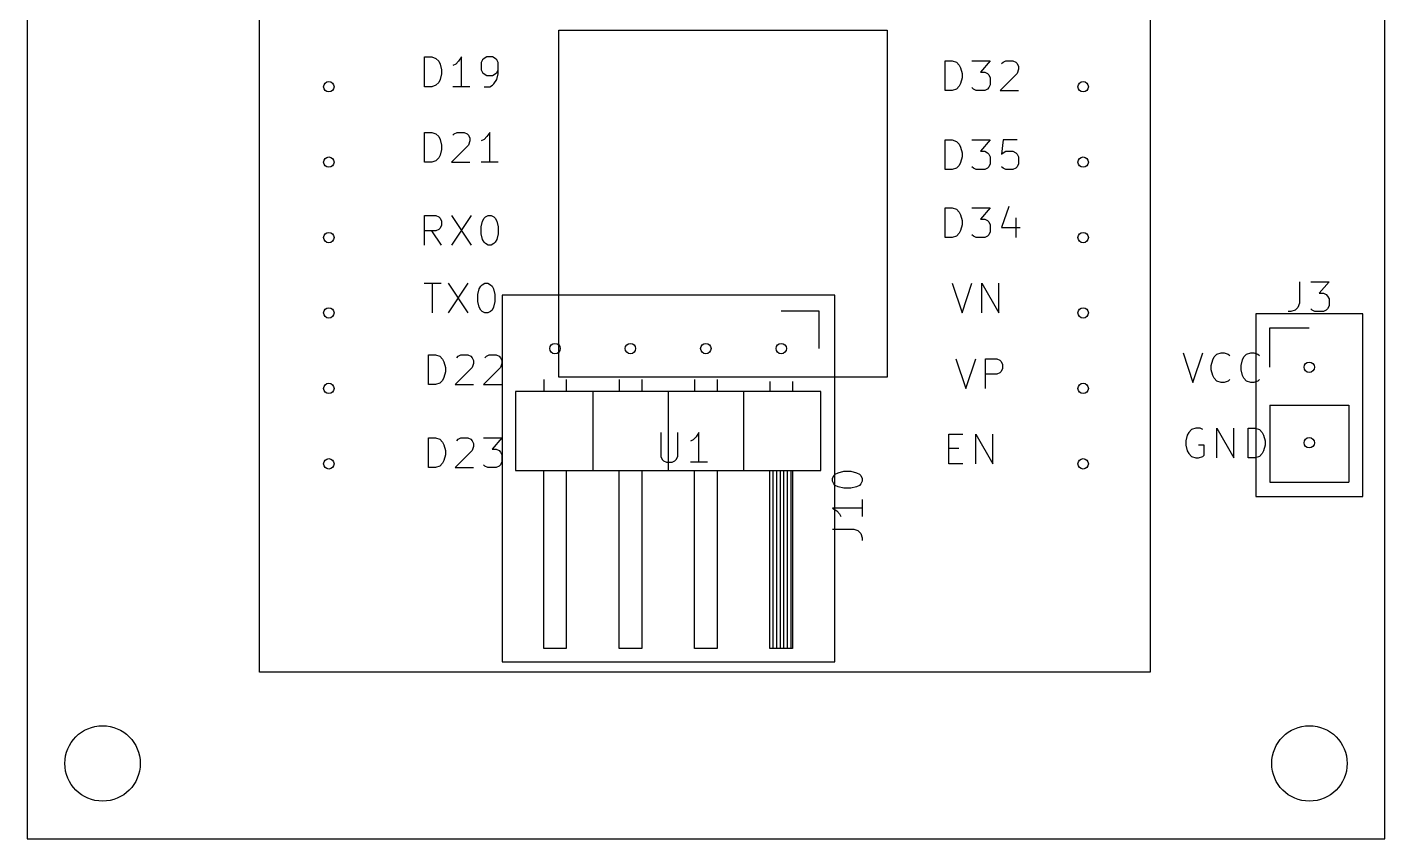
# Model space of a CAD drawing. Extents: x 0 to 45.7, y -62.2 to 0.
# Drawn here: x 0.01 to 45.73, y -62.23 to -34.9 of the extents above; entities that cross this region are included whole.
import ezdxf

# ---------------------------------------------------------------- set-up
doc = ezdxf.new("R2010")
doc.units = 0
doc.layers.add('BLACK', color=7, linetype='CONTINUOUS')

msp = doc.modelspace()

# ---------------------------------------------------------------- linework, layer by layer
at = {"layer": 'BLACK', "linetype": 'CONTINUOUS'}
for p, q in [((0.005, 0), (0.005, -62.23)), ((45.725, -62.23), (45.725, 0)), ((7.825, -56.620429), (7.825, -6.620429)), ((37.825, -6.620429), (37.825, -56.620429)), ((17.912, -34.995429), (28.961, -34.995429)), ((17.912, -46.679429), (17.912, -34.995429)), ((28.961, -34.995429), (28.961, -46.679429)), ((13.389884, -36.899848), (13.389884, -35.899848)), ((13.389884, -35.899848), (13.627979, -35.899848)), ((13.627979, -35.899848), (13.770836, -35.947467)), ((13.770836, -35.947467), (13.866074, -36.042705)), ((13.866074, -36.042705), (13.913693, -36.137943)), ((14.532741, -36.042705), (14.437503, -36.137943)), ((14.627979, -35.899848), (14.532741, -36.042705)), ((14.627979, -36.899848), (14.627979, -35.899848)), ((15.342265, -35.995086), (15.294646, -36.090324)), ((15.294646, -36.090324), (15.294646, -36.328419)), ((15.389884, -35.947467), (15.342265, -35.995086)), ((15.485122, -35.899848), (15.389884, -35.947467)), ((15.675598, -35.899848), (15.485122, -35.899848)), ((15.770836, -35.947467), (15.675598, -35.899848)), ((15.818455, -35.995086), (15.770836, -35.947467)), ((15.866074, -36.090324), (15.818455, -35.995086)), ((15.866074, -36.471276), (15.866074, -36.090324)), ((30.915884, -37.026848), (30.915884, -36.026848)), ((30.915884, -36.026848), (31.153979, -36.026848)), ((31.153979, -36.026848), (31.296836, -36.074467)), ((31.296836, -36.074467), (31.392074, -36.169705)), ((31.820646, -36.026848), (32.439693, -36.026848)), ((32.439693, -36.026848), (32.10636, -36.4078)), ((32.820646, -36.122086), (32.868265, -36.074467)), ((32.868265, -36.074467), (32.963503, -36.026848)), ((32.963503, -36.026848), (33.201598, -36.026848)), ((33.201598, -36.026848), (33.296836, -36.074467)), ((33.296836, -36.074467), (33.344455, -36.122086)), ((13.913693, -36.137943), (13.961312, -36.328419)), ((13.961312, -36.471276), (13.913693, -36.661752)), ((13.961312, -36.328419), (13.961312, -36.471276)), ((14.437503, -36.137943), (14.342265, -36.185562)), ((15.294646, -36.328419), (15.342265, -36.423657)), ((15.342265, -36.423657), (15.389884, -36.471276)), ((15.389884, -36.471276), (15.485122, -36.518895)), ((15.485122, -36.518895), (15.675598, -36.518895)), ((15.675598, -36.518895), (15.770836, -36.471276)), ((15.770836, -36.471276), (15.818455, -36.423657)), ((15.818455, -36.423657), (15.866074, -36.328419)), ((15.818455, -36.661752), (15.866074, -36.471276)), ((31.392074, -36.169705), (31.439693, -36.264943)), ((31.439693, -36.264943), (31.487312, -36.455419)), ((31.487312, -36.455419), (31.487312, -36.598276)), ((32.10636, -36.4078), (32.249217, -36.4078)), ((32.249217, -36.4078), (32.344455, -36.455419)), ((32.344455, -36.455419), (32.392074, -36.503038)), ((32.392074, -36.503038), (32.439693, -36.598276)), ((33.344455, -36.455419), (32.773027, -37.026848)), ((33.344455, -36.122086), (33.392074, -36.217324)), ((33.392074, -36.312562), (33.344455, -36.455419)), ((33.392074, -36.217324), (33.392074, -36.312562)), ((13.627979, -36.899848), (13.389884, -36.899848)), ((13.770836, -36.852229), (13.627979, -36.899848)), ((13.866074, -36.75699), (13.770836, -36.852229)), ((13.913693, -36.661752), (13.866074, -36.75699)), ((14.913693, -36.899848), (14.342265, -36.899848)), ((15.389884, -36.899848), (15.58036, -36.899848)), ((15.58036, -36.899848), (15.675598, -36.852229)), ((15.675598, -36.852229), (15.723217, -36.804609)), ((15.723217, -36.804609), (15.818455, -36.661752)), ((31.153979, -37.026848), (30.915884, -37.026848)), ((31.296836, -36.979229), (31.153979, -37.026848)), ((31.392074, -36.88399), (31.296836, -36.979229)), ((31.439693, -36.788752), (31.392074, -36.88399)), ((31.487312, -36.598276), (31.439693, -36.788752)), ((31.868265, -36.979229), (31.820646, -36.931609)), ((31.963503, -37.026848), (31.868265, -36.979229)), ((32.249217, -37.026848), (31.963503, -37.026848)), ((32.344455, -36.979229), (32.249217, -37.026848)), ((32.392074, -36.931609), (32.344455, -36.979229)), ((32.439693, -36.836371), (32.392074, -36.931609)), ((32.439693, -36.598276), (32.439693, -36.836371)), ((32.773027, -37.026848), (33.392074, -37.026848)), ((13.389884, -39.439848), (13.389884, -38.439848)), ((13.389884, -38.439848), (13.627979, -38.439848)), ((13.627979, -38.439848), (13.770836, -38.487467)), ((13.770836, -38.487467), (13.866074, -38.582705)), ((13.866074, -38.582705), (13.913693, -38.677943)), ((13.913693, -38.677943), (13.961312, -38.868419)), ((14.342265, -38.535086), (14.389884, -38.487467)), ((14.389884, -38.487467), (14.485122, -38.439848)), ((14.485122, -38.439848), (14.723217, -38.439848)), ((14.723217, -38.439848), (14.818455, -38.487467)), ((14.818455, -38.487467), (14.866074, -38.535086)), ((14.866074, -38.535086), (14.913693, -38.630324)), ((14.913693, -38.725562), (14.866074, -38.868419)), ((14.913693, -38.630324), (14.913693, -38.725562)), ((15.389884, -38.677943), (15.294646, -38.725562)), ((15.485122, -38.582705), (15.389884, -38.677943)), ((15.58036, -38.439848), (15.485122, -38.582705)), ((15.58036, -39.439848), (15.58036, -38.439848)), ((30.915884, -39.693848), (30.915884, -38.693848)), ((30.915884, -38.693848), (31.153979, -38.693848)), ((31.153979, -38.693848), (31.296836, -38.741467)), ((31.296836, -38.741467), (31.392074, -38.836705)), ((31.392074, -38.836705), (31.439693, -38.931943)), ((31.820646, -38.693848), (32.439693, -38.693848)), ((32.439693, -38.693848), (32.10636, -39.0748)), ((32.868265, -38.693848), (32.820646, -39.170038)), ((33.344455, -38.693848), (32.868265, -38.693848)), ((13.866074, -39.29699), (13.770836, -39.392229)), ((13.913693, -39.201752), (13.866074, -39.29699)), ((13.961312, -39.011276), (13.913693, -39.201752)), ((13.961312, -38.868419), (13.961312, -39.011276)), ((14.866074, -38.868419), (14.294646, -39.439848)), ((31.439693, -38.931943), (31.487312, -39.122419)), ((31.487312, -39.265276), (31.439693, -39.455752)), ((31.487312, -39.122419), (31.487312, -39.265276)), ((32.10636, -39.0748), (32.249217, -39.0748)), ((32.249217, -39.0748), (32.344455, -39.122419)), ((32.344455, -39.122419), (32.392074, -39.170038)), ((32.392074, -39.170038), (32.439693, -39.265276)), ((32.439693, -39.265276), (32.439693, -39.503371)), ((32.820646, -39.170038), (32.868265, -39.122419)), ((32.868265, -39.122419), (32.963503, -39.0748)), ((32.963503, -39.0748), (33.201598, -39.0748)), ((33.201598, -39.0748), (33.296836, -39.122419)), ((33.296836, -39.122419), (33.344455, -39.170038)), ((33.344455, -39.170038), (33.392074, -39.265276)), ((33.392074, -39.265276), (33.392074, -39.503371)), ((13.627979, -39.439848), (13.389884, -39.439848)), ((13.770836, -39.392229), (13.627979, -39.439848)), ((14.294646, -39.439848), (14.913693, -39.439848)), ((15.866074, -39.439848), (15.294646, -39.439848)), ((31.153979, -39.693848), (30.915884, -39.693848)), ((31.296836, -39.646229), (31.153979, -39.693848)), ((31.392074, -39.55099), (31.296836, -39.646229)), ((31.439693, -39.455752), (31.392074, -39.55099)), ((31.868265, -39.646229), (31.820646, -39.598609)), ((31.963503, -39.693848), (31.868265, -39.646229)), ((32.249217, -39.693848), (31.963503, -39.693848)), ((32.344455, -39.646229), (32.249217, -39.693848)), ((32.392074, -39.598609), (32.344455, -39.646229)), ((32.439693, -39.503371), (32.392074, -39.598609)), ((32.868265, -39.646229), (32.820646, -39.598609)), ((32.963503, -39.693848), (32.868265, -39.646229)), ((33.201598, -39.693848), (32.963503, -39.693848)), ((33.296836, -39.646229), (33.201598, -39.693848)), ((33.344455, -39.598609), (33.296836, -39.646229)), ((33.392074, -39.503371), (33.344455, -39.598609)), ((30.915884, -41.979848), (30.915884, -40.979848)), ((30.915884, -40.979848), (31.153979, -40.979848)), ((31.153979, -40.979848), (31.296836, -41.027467)), ((31.296836, -41.027467), (31.392074, -41.122705)), ((31.392074, -41.122705), (31.439693, -41.217943)), ((31.820646, -40.979848), (32.439693, -40.979848)), ((32.439693, -40.979848), (32.10636, -41.3608)), ((33.058741, -40.932229), (32.820646, -41.646514)), ((13.389884, -42.233848), (13.389884, -41.233848)), ((13.389884, -41.233848), (13.770836, -41.233848)), ((13.770836, -41.233848), (13.866074, -41.281467)), ((13.866074, -41.281467), (13.913693, -41.329086)), ((13.913693, -41.329086), (13.961312, -41.424324)), ((13.961312, -41.567181), (13.913693, -41.662419)), ((13.961312, -41.424324), (13.961312, -41.567181)), ((14.294646, -41.233848), (14.961312, -42.233848)), ((14.961312, -41.233848), (14.294646, -42.233848)), ((15.294646, -41.6148), (15.342265, -41.424324)), ((15.342265, -41.424324), (15.389884, -41.329086)), ((15.389884, -41.329086), (15.437503, -41.281467)), ((15.437503, -41.281467), (15.532741, -41.233848)), ((15.532741, -41.233848), (15.627979, -41.233848)), ((15.627979, -41.233848), (15.723217, -41.281467)), ((15.723217, -41.281467), (15.770836, -41.329086)), ((15.770836, -41.329086), (15.818455, -41.424324)), ((15.818455, -41.424324), (15.866074, -41.6148)), ((31.439693, -41.217943), (31.487312, -41.408419)), ((31.487312, -41.551276), (31.439693, -41.741752)), ((31.487312, -41.408419), (31.487312, -41.551276)), ((32.10636, -41.3608), (32.249217, -41.3608)), ((32.249217, -41.3608), (32.344455, -41.408419)), ((32.344455, -41.408419), (32.392074, -41.456038)), ((32.392074, -41.456038), (32.439693, -41.551276)), ((32.439693, -41.551276), (32.439693, -41.789371)), ((33.296836, -41.313181), (33.296836, -41.979848)), ((13.770836, -41.757657), (13.389884, -41.757657)), ((13.961312, -42.233848), (13.627979, -41.757657)), ((13.866074, -41.710038), (13.770836, -41.757657)), ((13.913693, -41.662419), (13.866074, -41.710038)), ((15.294646, -41.852895), (15.294646, -41.6148)), ((15.342265, -42.043371), (15.294646, -41.852895)), ((15.389884, -42.138609), (15.342265, -42.043371)), ((15.818455, -42.043371), (15.770836, -42.138609)), ((15.866074, -41.852895), (15.818455, -42.043371)), ((15.866074, -41.6148), (15.866074, -41.852895)), ((31.153979, -41.979848), (30.915884, -41.979848)), ((31.296836, -41.932229), (31.153979, -41.979848)), ((31.392074, -41.83699), (31.296836, -41.932229)), ((31.439693, -41.741752), (31.392074, -41.83699)), ((31.868265, -41.932229), (31.820646, -41.884609)), ((31.963503, -41.979848), (31.868265, -41.932229)), ((32.249217, -41.979848), (31.963503, -41.979848)), ((32.344455, -41.932229), (32.249217, -41.979848)), ((32.392074, -41.884609), (32.344455, -41.932229)), ((32.439693, -41.789371), (32.392074, -41.884609)), ((32.820646, -41.646514), (33.439693, -41.646514)), ((15.437503, -42.186229), (15.389884, -42.138609)), ((15.532741, -42.233848), (15.437503, -42.186229)), ((15.627979, -42.233848), (15.532741, -42.233848)), ((15.723217, -42.186229), (15.627979, -42.233848)), ((15.770836, -42.138609), (15.723217, -42.186229)), ((13.374027, -43.519848), (13.945455, -43.519848)), ((13.659741, -44.519848), (13.659741, -43.519848)), ((14.183551, -43.519848), (14.850217, -44.519848)), ((14.850217, -43.519848), (14.183551, -44.519848)), ((15.183551, -43.9008), (15.23117, -43.710324)), ((15.23117, -43.710324), (15.278789, -43.615086)), ((15.278789, -43.615086), (15.326408, -43.567467)), ((15.326408, -43.567467), (15.421646, -43.519848)), ((15.421646, -43.519848), (15.516884, -43.519848)), ((15.516884, -43.519848), (15.612122, -43.567467)), ((15.612122, -43.567467), (15.659741, -43.615086)), ((15.659741, -43.615086), (15.70736, -43.710324)), ((15.70736, -43.710324), (15.754979, -43.9008)), ((31.154027, -43.519848), (31.48736, -44.519848)), ((31.48736, -44.519848), (31.820693, -43.519848)), ((32.154027, -44.519848), (32.154027, -43.519848)), ((32.154027, -43.519848), (32.725455, -44.519848)), ((32.725455, -44.519848), (32.725455, -43.519848)), ((42.846666, -43.474819), (42.846666, -44.189104)), ((43.227619, -43.474819), (43.846666, -43.474819)), ((43.846666, -43.474819), (43.513333, -43.855771)), ((43.513333, -43.855771), (43.65619, -43.855771)), ((43.65619, -43.855771), (43.751428, -43.90339)), ((15.183551, -44.138895), (15.183551, -43.9008)), ((15.23117, -44.329371), (15.183551, -44.138895)), ((15.278789, -44.424609), (15.23117, -44.329371)), ((15.70736, -44.329371), (15.659741, -44.424609)), ((15.754979, -44.138895), (15.70736, -44.329371)), ((15.754979, -43.9008), (15.754979, -44.138895)), ((16, -43.92), (16, -56.27)), ((27.2, -43.92), (16, -43.92)), ((27.2, -56.27), (27.2, -43.92)), ((42.799047, -44.331961), (42.703809, -44.4272)), ((42.846666, -44.189104), (42.799047, -44.331961)), ((43.751428, -43.90339), (43.799047, -43.951009)), ((43.799047, -43.951009), (43.846666, -44.046247)), ((43.846666, -44.284342), (43.799047, -44.37958)), ((43.846666, -44.046247), (43.846666, -44.284342)), ((15.326408, -44.472229), (15.278789, -44.424609)), ((15.421646, -44.519848), (15.326408, -44.472229)), ((15.516884, -44.519848), (15.421646, -44.519848)), ((15.612122, -44.472229), (15.516884, -44.519848)), ((15.659741, -44.424609), (15.612122, -44.472229)), ((25.4, -44.45), (26.67, -44.45)), ((26.67, -44.45), (26.67, -45.72)), ((41.38, -44.55), (41.38, -50.7)), ((44.98, -44.55), (41.38, -44.55)), ((42.560952, -44.474819), (42.465714, -44.474819)), ((42.703809, -44.4272), (42.560952, -44.474819)), ((43.275238, -44.4272), (43.227619, -44.37958)), ((43.370476, -44.474819), (43.275238, -44.4272)), ((43.65619, -44.474819), (43.370476, -44.474819)), ((43.751428, -44.4272), (43.65619, -44.474819)), ((43.799047, -44.37958), (43.751428, -44.4272)), ((44.98, -50.7), (44.98, -44.55)), ((41.85, -45.02), (43.18, -45.02)), ((41.85, -46.35), (41.85, -45.02)), ((13.516884, -46.932848), (13.516884, -45.932848)), ((13.516884, -45.932848), (13.754979, -45.932848)), ((13.754979, -45.932848), (13.897836, -45.980467)), ((13.897836, -45.980467), (13.993074, -46.075705)), ((13.993074, -46.075705), (14.040693, -46.170943)), ((14.040693, -46.170943), (14.088312, -46.361419)), ((14.469265, -46.028086), (14.516884, -45.980467)), ((14.516884, -45.980467), (14.612122, -45.932848)), ((14.612122, -45.932848), (14.850217, -45.932848)), ((14.850217, -45.932848), (14.945455, -45.980467)), ((14.945455, -45.980467), (14.993074, -46.028086)), ((14.993074, -46.028086), (15.040693, -46.123324)), ((15.040693, -46.123324), (15.040693, -46.218562)), ((15.421646, -46.028086), (15.469265, -45.980467)), ((15.469265, -45.980467), (15.564503, -45.932848)), ((15.564503, -45.932848), (15.802598, -45.932848)), ((15.802598, -45.932848), (15.897836, -45.980467)), ((15.897836, -45.980467), (15.945455, -46.028086)), ((15.945455, -46.028086), (15.993074, -46.123324)), ((15.993074, -46.123324), (15.993074, -46.218562)), ((31.281027, -46.059848), (31.61436, -47.059848)), ((31.61436, -47.059848), (31.947693, -46.059848)), ((32.281027, -47.059848), (32.281027, -46.059848)), ((32.281027, -46.059848), (32.661979, -46.059848)), ((32.661979, -46.059848), (32.757217, -46.107467)), ((32.757217, -46.107467), (32.804836, -46.155086)), ((32.804836, -46.155086), (32.852455, -46.250324)), ((38.928922, -45.859819), (39.262255, -46.859819)), ((39.262255, -46.859819), (39.595588, -45.859819)), ((39.881303, -46.28839), (39.928922, -46.097914)), ((39.928922, -46.097914), (39.976541, -46.002676)), ((39.976541, -46.002676), (40.071779, -45.907438)), ((40.071779, -45.907438), (40.214636, -45.859819)), ((40.214636, -45.859819), (40.309874, -45.859819)), ((40.309874, -45.859819), (40.452731, -45.907438)), ((40.452731, -45.907438), (40.50035, -45.955057)), ((40.881303, -46.28839), (40.928922, -46.097914)), ((40.928922, -46.097914), (40.976541, -46.002676)), ((40.976541, -46.002676), (41.071779, -45.907438)), ((41.071779, -45.907438), (41.214636, -45.859819)), ((41.214636, -45.859819), (41.309874, -45.859819)), ((41.309874, -45.859819), (41.452731, -45.907438)), ((41.452731, -45.907438), (41.50035, -45.955057)), ((14.088312, -46.504276), (14.040693, -46.694752)), ((14.088312, -46.361419), (14.088312, -46.504276)), ((14.993074, -46.361419), (14.421646, -46.932848)), ((15.040693, -46.218562), (14.993074, -46.361419)), ((15.945455, -46.361419), (15.374027, -46.932848)), ((15.993074, -46.218562), (15.945455, -46.361419)), ((32.661979, -46.583657), (32.281027, -46.583657)), ((32.757217, -46.536038), (32.661979, -46.583657)), ((32.804836, -46.488419), (32.757217, -46.536038)), ((32.852455, -46.393181), (32.804836, -46.488419)), ((32.852455, -46.250324), (32.852455, -46.393181)), ((39.881303, -46.431247), (39.881303, -46.28839)), ((39.928922, -46.621723), (39.881303, -46.431247)), ((39.976541, -46.716961), (39.928922, -46.621723)), ((40.881303, -46.431247), (40.881303, -46.28839)), ((40.928922, -46.621723), (40.881303, -46.431247)), ((40.976541, -46.716961), (40.928922, -46.621723)), ((13.754979, -46.932848), (13.516884, -46.932848)), ((13.897836, -46.885229), (13.754979, -46.932848)), ((13.993074, -46.78999), (13.897836, -46.885229)), ((14.040693, -46.694752), (13.993074, -46.78999)), ((14.421646, -46.932848), (15.040693, -46.932848)), ((15.374027, -46.932848), (15.993074, -46.932848)), ((17.4, -46.762929), (17.4, -47.16)), ((28.961, -46.679429), (17.912, -46.679429)), ((18.16, -46.762929), (18.16, -47.16)), ((19.94, -46.762929), (19.94, -47.16)), ((20.7, -46.762929), (20.7, -47.16)), ((22.48, -46.762929), (22.48, -47.16)), ((23.24, -46.762929), (23.24, -47.16)), ((25.02, -46.83), (25.02, -47.16)), ((25.78, -46.83), (25.78, -47.16)), ((40.071779, -46.8122), (39.976541, -46.716961)), ((40.214636, -46.859819), (40.071779, -46.8122)), ((40.309874, -46.859819), (40.214636, -46.859819)), ((40.452731, -46.8122), (40.309874, -46.859819)), ((40.50035, -46.76458), (40.452731, -46.8122)), ((41.071779, -46.8122), (40.976541, -46.716961)), ((41.214636, -46.859819), (41.071779, -46.8122)), ((41.309874, -46.859819), (41.214636, -46.859819)), ((41.452731, -46.8122), (41.309874, -46.859819)), ((41.50035, -46.76458), (41.452731, -46.8122)), ((16.45, -47.16), (16.45, -49.82)), ((26.73, -47.16), (16.45, -47.16)), ((19.05, -47.16), (19.05, -49.82)), ((21.59, -47.16), (21.59, -49.82)), ((24.13, -47.16), (24.13, -49.82)), ((26.73, -49.82), (26.73, -47.16)), ((41.85, -47.62), (41.85, -50.22)), ((41.85, -47.62), (44.51, -47.62)), ((44.51, -47.62), (44.51, -50.22)), ((39.214636, -48.447438), (39.119398, -48.542676)), ((39.357493, -48.399819), (39.214636, -48.447438)), ((39.50035, -48.399819), (39.357493, -48.399819)), ((39.595588, -48.447438), (39.50035, -48.399819)), ((40.071779, -49.399819), (40.071779, -48.399819)), ((40.071779, -48.399819), (40.643207, -49.399819)), ((40.643207, -49.399819), (40.643207, -48.399819)), ((41.119398, -49.399819), (41.119398, -48.399819)), ((41.119398, -48.399819), (41.357493, -48.399819)), ((41.357493, -48.399819), (41.50035, -48.447438)), ((41.50035, -48.447438), (41.595588, -48.542676)), ((13.516884, -49.726848), (13.516884, -48.726848)), ((13.516884, -48.726848), (13.754979, -48.726848)), ((13.754979, -48.726848), (13.897836, -48.774467)), ((13.897836, -48.774467), (13.993074, -48.869705)), ((13.993074, -48.869705), (14.040693, -48.964943)), ((14.469265, -48.822086), (14.516884, -48.774467)), ((14.516884, -48.774467), (14.612122, -48.726848)), ((14.612122, -48.726848), (14.850217, -48.726848)), ((14.850217, -48.726848), (14.945455, -48.774467)), ((14.945455, -48.774467), (14.993074, -48.822086)), ((14.993074, -48.822086), (15.040693, -48.917324)), ((15.040693, -48.917324), (15.040693, -49.012562)), ((15.374027, -48.726848), (15.993074, -48.726848)), ((15.993074, -48.726848), (15.659741, -49.1078)), ((21.341095, -48.549848), (21.341095, -49.359371)), ((21.912523, -49.359371), (21.912523, -48.549848)), ((22.436333, -48.787943), (22.341095, -48.835562)), ((22.531571, -48.692705), (22.436333, -48.787943)), ((22.626809, -48.549848), (22.531571, -48.692705)), ((22.626809, -49.549848), (22.626809, -48.549848)), ((31.042884, -49.599848), (31.042884, -48.599848)), ((31.042884, -48.599848), (31.519074, -48.599848)), ((31.947646, -49.599848), (31.947646, -48.599848)), ((31.947646, -48.599848), (32.519074, -49.599848)), ((32.519074, -49.599848), (32.519074, -48.599848)), ((39.071779, -48.637914), (39.02416, -48.82839)), ((39.02416, -48.82839), (39.02416, -48.971247)), ((39.119398, -48.542676), (39.071779, -48.637914)), ((41.595588, -48.542676), (41.643207, -48.637914)), ((41.643207, -48.637914), (41.690826, -48.82839)), ((41.690826, -48.82839), (41.690826, -48.971247)), ((14.040693, -48.964943), (14.088312, -49.155419)), ((14.088312, -49.298276), (14.040693, -49.488752)), ((14.088312, -49.155419), (14.088312, -49.298276)), ((14.993074, -49.155419), (14.421646, -49.726848)), ((15.040693, -49.012562), (14.993074, -49.155419)), ((15.659741, -49.1078), (15.802598, -49.1078)), ((15.802598, -49.1078), (15.897836, -49.155419)), ((15.897836, -49.155419), (15.945455, -49.203038)), ((15.945455, -49.203038), (15.993074, -49.298276)), ((15.993074, -49.298276), (15.993074, -49.536371)), ((21.341095, -49.359371), (21.388714, -49.454609)), ((21.864904, -49.454609), (21.912523, -49.359371)), ((31.042884, -49.076038), (31.376217, -49.076038)), ((39.02416, -48.971247), (39.071779, -49.161723)), ((39.071779, -49.161723), (39.119398, -49.256961)), ((39.119398, -49.256961), (39.214636, -49.3522)), ((39.214636, -49.3522), (39.357493, -49.399819)), ((39.643207, -48.971247), (39.452731, -48.971247)), ((39.452731, -49.399819), (39.595588, -49.3522)), ((39.595588, -49.3522), (39.643207, -49.30458)), ((39.643207, -49.30458), (39.643207, -48.971247)), ((41.50035, -49.3522), (41.357493, -49.399819)), ((41.595588, -49.256961), (41.50035, -49.3522)), ((41.643207, -49.161723), (41.595588, -49.256961)), ((41.690826, -48.971247), (41.643207, -49.161723)), ((13.754979, -49.726848), (13.516884, -49.726848)), ((13.897836, -49.679229), (13.754979, -49.726848)), ((13.993074, -49.58399), (13.897836, -49.679229)), ((14.040693, -49.488752), (13.993074, -49.58399)), ((14.421646, -49.726848), (15.040693, -49.726848)), ((15.421646, -49.679229), (15.374027, -49.631609)), ((15.516884, -49.726848), (15.421646, -49.679229)), ((15.802598, -49.726848), (15.516884, -49.726848)), ((15.897836, -49.679229), (15.802598, -49.726848)), ((15.945455, -49.631609), (15.897836, -49.679229)), ((15.993074, -49.536371), (15.945455, -49.631609)), ((16.45, -49.82), (26.73, -49.82)), ((17.4, -55.82), (17.4, -49.82)), ((18.16, -49.82), (18.16, -55.82)), ((19.94, -55.82), (19.94, -49.82)), ((20.7, -49.82), (20.7, -55.82)), ((21.388714, -49.454609), (21.436333, -49.502229)), ((21.436333, -49.502229), (21.531571, -49.549848)), ((21.531571, -49.549848), (21.722047, -49.549848)), ((21.722047, -49.549848), (21.817285, -49.502229)), ((21.817285, -49.502229), (21.864904, -49.454609)), ((22.912523, -49.549848), (22.341095, -49.549848)), ((22.48, -55.82), (22.48, -49.82)), ((23.24, -49.82), (23.24, -55.82)), ((25.02, -55.82), (25.02, -49.82)), ((25.12, -49.82), (25.12, -55.82)), ((25.24, -49.82), (25.24, -55.82)), ((25.36, -49.82), (25.36, -55.82)), ((25.48, -49.82), (25.48, -55.82)), ((25.6, -49.82), (25.6, -55.82)), ((25.72, -49.82), (25.72, -55.82)), ((25.78, -49.82), (25.78, -55.82)), ((31.519074, -49.599848), (31.042884, -49.599848)), ((39.357493, -49.399819), (39.452731, -49.399819)), ((41.357493, -49.399819), (41.119398, -49.399819)), ((27.124819, -50.089237), (27.172438, -49.993999)), ((27.124819, -50.184475), (27.124819, -50.089237)), ((27.172438, -50.279713), (27.124819, -50.184475)), ((27.172438, -49.993999), (27.220057, -49.94638)), ((27.220057, -50.327332), (27.172438, -50.279713)), ((27.220057, -49.94638), (27.315295, -49.898761)), ((27.315295, -49.898761), (27.505771, -49.851142)), ((27.505771, -49.851142), (27.743866, -49.851142)), ((27.743866, -49.851142), (27.934342, -49.898761)), ((27.934342, -49.898761), (28.02958, -49.94638)), ((28.02958, -49.94638), (28.0772, -49.993999)), ((28.0772, -50.279713), (28.02958, -50.327332)), ((28.0772, -49.993999), (28.124819, -50.089237)), ((28.124819, -50.184475), (28.0772, -50.279713)), ((28.124819, -50.089237), (28.124819, -50.184475)), ((41.85, -50.22), (44.51, -50.22)), ((27.315295, -50.374951), (27.220057, -50.327332)), ((27.505771, -50.42257), (27.315295, -50.374951)), ((27.743866, -50.42257), (27.505771, -50.42257)), ((27.934342, -50.374951), (27.743866, -50.42257)), ((28.02958, -50.327332), (27.934342, -50.374951)), ((41.38, -50.7), (44.98, -50.7)), ((28.124819, -51.089237), (27.124819, -51.089237)), ((27.124819, -51.089237), (27.267676, -51.184475)), ((27.267676, -51.184475), (27.362914, -51.279713)), ((28.124819, -50.803523), (28.124819, -51.374951)), ((27.362914, -51.279713), (27.410533, -51.374951)), ((27.124819, -51.803523), (27.839104, -51.803523)), ((27.839104, -51.803523), (27.981961, -51.851142)), ((27.981961, -51.851142), (28.0772, -51.94638)), ((28.0772, -51.94638), (28.124819, -52.089237)), ((28.124819, -52.089237), (28.124819, -52.184475)), ((18.16, -55.82), (17.4, -55.82)), ((20.7, -55.82), (19.94, -55.82)), ((23.24, -55.82), (22.48, -55.82)), ((25.78, -55.82), (25.02, -55.82)), ((37.825, -56.620429), (7.825, -56.620429)), ((16, -56.27), (27.2, -56.27)), ((0.005, -62.23), (45.725, -62.23))]:
    msp.add_line(p, q, dxfattribs=at)
at = {"layer": 'BLACK'}
for centre, radius in [((10.165, -36.900429), 0.175), ((10.165, -36.900429), 0.175), ((10.165, -36.900429), 0.175), ((35.565, -36.900429), 0.175), ((35.565, -36.900429), 0.175), ((35.565, -36.900429), 0.175), ((10.165, -39.440429), 0.175), ((10.165, -39.440429), 0.175), ((10.165, -39.440429), 0.175), ((35.565, -39.440429), 0.175), ((35.565, -39.440429), 0.175), ((35.565, -39.440429), 0.175), ((10.165, -41.980429), 0.175), ((10.165, -41.980429), 0.175), ((10.165, -41.980429), 0.175), ((35.565, -41.980429), 0.175), ((35.565, -41.980429), 0.175), ((35.565, -41.980429), 0.175), ((10.165, -44.520429), 0.175), ((10.165, -44.520429), 0.175), ((10.165, -44.520429), 0.175), ((35.565, -44.520429), 0.175), ((35.565, -44.520429), 0.175), ((35.565, -44.520429), 0.175), ((17.78, -45.72), 0.175), ((17.78, -45.72), 0.175), ((17.78, -45.72), 0.175), ((20.32, -45.72), 0.175), ((20.32, -45.72), 0.175), ((20.32, -45.72), 0.175), ((22.86, -45.72), 0.175), ((22.86, -45.72), 0.175), ((22.86, -45.72), 0.175), ((25.4, -45.72), 0.175), ((25.4, -45.72), 0.175), ((25.4, -45.72), 0.175), ((43.18, -46.35), 0.175), ((43.18, -46.35), 0.175), ((43.18, -46.35), 0.175), ((10.165, -47.060429), 0.175), ((10.165, -47.060429), 0.175), ((10.165, -47.060429), 0.175), ((35.565, -47.060429), 0.175), ((35.565, -47.060429), 0.175), ((35.565, -47.060429), 0.175), ((43.18, -48.89), 0.175), ((43.18, -48.89), 0.175), ((43.18, -48.89), 0.175), ((10.165, -49.600429), 0.175), ((10.165, -49.600429), 0.175), ((10.165, -49.600429), 0.175), ((35.565, -49.600429), 0.175), ((35.565, -49.600429), 0.175), ((35.565, -49.600429), 0.175), ((2.545, -59.69), 1.27), ((43.185, -59.69), 1.27)]:
    msp.add_circle(centre, radius, dxfattribs=at)

doc.saveas('drawing.dxf')
